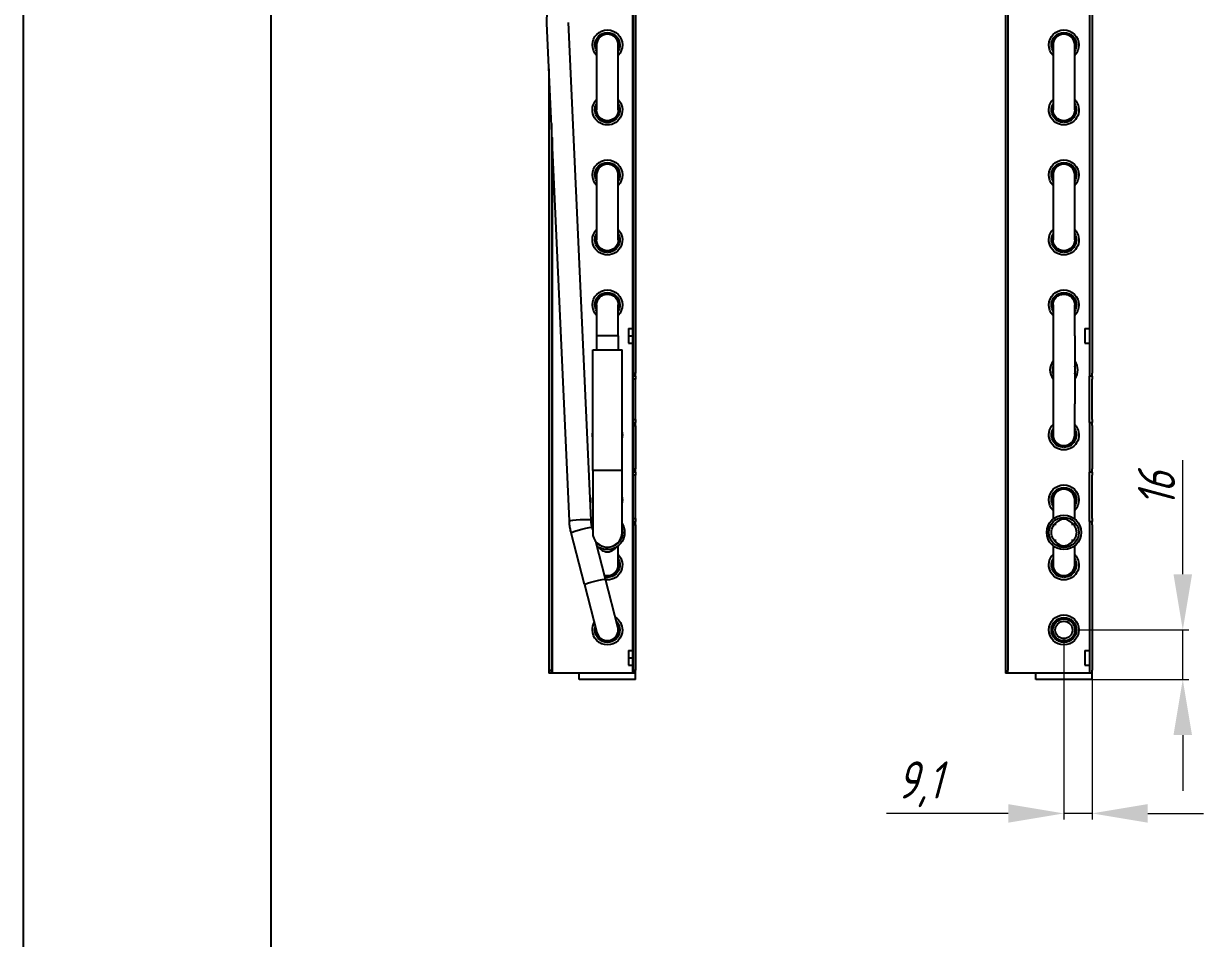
# Model space of a CAD drawing. Header units: millimetres. Extents: x 937859 to 970574, y 987894 to 996517.
# Drawn here: x 967834.2 to 968215.5, y 995923.3 to 996218.8 of the extents above; entities that cross this region are included whole.
import ezdxf

# ---------------------------------------------------------------- set-up
doc = ezdxf.new("R2010")
doc.units = ezdxf.units.MM
doc.header["$LTSCALE"] = 0.5
doc.layers.add('MD_Visible', color=7, linetype='Continuous', lineweight=25)
doc.layers.add('MD_Visible Narrow', color=7, linetype='Continuous', lineweight=25)
doc.styles.add('A2', font='GOST_A.TTF', dxfattribs={"width": 0.955, "oblique": 15, "height": 12})
doc.dimstyles.new('ISO-25', dxfattribs={"dimtxt": 12, "dimasz": 4.5, "dimexe": 0.5, "dimexo": 0.625, "dimtad": 1, "dimtxsty": 'A2', "dimcen": 2.5, "dimadec": 0, "dimazin": 0, "dimtfac": 1, "dimtmove": 0, "dimatfit": 3, "dimfxl": 1, "dimlwd": 9, "dimlwe": 9, "dimarcsym": 0})

# ---------------------------------------------------------------- blocks, each defined once
blk = doc.blocks.new('CustomObjectsInViewport11_0')
at = {"layer": 'MD_Visible', "extrusion": (0, 1, 0)}
for p, q in [((173.59, 1174.89), (173.59, 1173.89)), ((173.59, 1174.89), (174.39, 1174.89)), ((174.39, 1173.89), (174.39, 1174.89)), ((174.39, 1174.89), (174.59, 1174.89)), ((174.59, 1174.89), (186.49, 1174.89)), ((186.49, 1174.89), (198.49, 1174.89)), ((198.49, 1174.89), (200.59, 1174.89)), ((200.59, 1174.89), (200.79, 1174.89)), ((200.79, 1174.89), (200.79, 1173.89)), ((200.79, 1174.89), (201.59, 1174.89)), ((201.59, 1173.89), (201.59, 1174.89)), ((173.59, 1173.89), (173.59, 778.89)), ((174.39, 1173.89), (174.39, 778.89)), ((187.49, 1169.89), (187.49, 1173.89)), ((197.49, 1173.89), (197.49, 1169.89)), ((200.79, 1173.89), (200.79, 874.89)), ((201.59, 1173.89), (201.59, 874.89)), ((188.99, 1148.89), (188.99, 1127.89)), ((195.99, 1127.89), (195.99, 1148.89)), ((199.29, 1141.24), (199.29, 1138.89)), ((199.29, 1141.24), (200.59, 1141.24)), ((199.29, 1138.89), (199.29, 1136.54)), ((199.29, 1136.54), (200.59, 1136.54)), ((175.89, 1131.24), (174.59, 1131.24)), ((175.89, 1131.24), (175.89, 1128.89)), ((175.89, 1128.89), (175.89, 1126.54)), ((175.89, 1126.54), (174.59, 1126.54)), ((188.99, 1106.89), (188.99, 1085.89)), ((195.99, 1085.89), (195.99, 1106.89)), ((175.89, 1098.74), (174.59, 1098.74)), ((175.89, 1098.74), (175.89, 1094.04)), ((175.89, 1094.04), (174.59, 1094.04)), ((188.99, 1064.89), (188.99, 1043.89)), ((195.99, 1043.89), (195.99, 1064.89)), ((188.99, 980.89), (188.99, 959.89)), ((195.99, 959.89), (195.99, 980.89)), ((188.99, 938.89), (188.99, 917.89)), ((195.99, 917.89), (195.99, 938.89)), ((188.99, 896.89), (188.99, 886.89)), ((195.99, 886.89), (195.99, 896.89)), ((199.29, 889.24), (199.29, 886.89)), ((199.29, 889.24), (200.59, 889.24)), ((188.99, 886.89), (188.99, 864.89)), ((195.99, 886.89), (195.99, 864.89)), ((199.29, 886.89), (199.29, 884.54)), ((199.29, 884.54), (200.59, 884.54)), ((200.79, 874.89), (200.79, 873.89)), ((200.79, 872.89), (200.79, 873.89)), ((201.59, 873.89), (200.79, 873.89)), ((201.59, 873.89), (201.59, 874.89)), ((201.59, 873.89), (201.59, 872.89)), ((200.79, 859.89), (200.79, 872.89)), ((201.59, 859.89), (201.59, 872.89)), ((188.99, 864.89), (188.99, 854.89)), ((195.99, 854.89), (195.99, 864.89)), ((200.79, 858.89), (200.79, 859.89)), ((200.79, 858.89), (200.79, 857.89)), ((200.79, 858.89), (201.59, 858.89)), ((201.59, 859.89), (201.59, 858.89)), ((201.59, 857.89), (201.59, 858.89)), ((200.79, 857.89), (200.79, 843.89)), ((201.59, 857.89), (201.59, 843.89)), ((200.79, 843.89), (200.79, 842.89)), ((200.79, 841.89), (200.79, 842.89)), ((201.59, 842.89), (200.79, 842.89)), ((201.59, 842.89), (201.59, 843.89)), ((201.59, 842.89), (201.59, 841.89)), ((200.79, 827.89), (200.79, 841.89)), ((201.59, 827.89), (201.59, 841.89)), ((188.99, 833.89), (188.99, 827.71)), ((195.99, 827.71), (195.99, 833.89)), ((200.79, 826.89), (200.79, 827.89)), ((201.59, 827.89), (201.59, 826.89)), ((200.79, 826.89), (200.79, 825.89)), ((200.79, 826.89), (201.59, 826.89)), ((200.79, 825.89), (200.79, 778.89)), ((201.59, 825.89), (201.59, 826.89)), ((201.59, 825.89), (201.59, 778.89)), ((188.99, 819.07), (188.99, 812.89)), ((195.99, 812.89), (195.99, 819.07)), ((199.29, 785.24), (199.29, 782.89)), ((199.29, 785.24), (200.59, 785.24)), ((199.29, 782.89), (199.29, 780.54)), ((173.59, 778.89), (173.59, 777.89)), ((174.39, 777.89), (174.39, 778.89)), ((199.29, 780.54), (200.59, 780.54)), ((200.79, 778.89), (200.79, 777.89)), ((201.59, 777.89), (201.59, 778.89)), ((174.39, 777.89), (173.59, 777.89)), ((174.59, 777.89), (174.39, 777.89)), ((200.59, 777.89), (174.59, 777.89)), ((183.39, 775.89), (183.39, 777.89)), ((201.59, 775.89), (183.39, 775.89)), ((200.79, 777.89), (200.59, 777.89)), ((201.59, 777.89), (200.79, 777.89)), ((201.59, 775.89), (201.59, 777.89))]:
    blk.add_line(p, q, dxfattribs=at)
at = {"layer": 'MD_Visible'}
for centre, radius, start, end in [((186.49, 1173.89), 1, 0, 90), ((198.49, 1173.89), 1, 90, 180), ((192.49, 1148.89), 3.5, 90, 180), ((192.49, 1148.89), 3.5, 0, 90), ((192.49, 1106.89), 3.5, 90, 180), ((192.49, 1106.89), 3.5, 0, 90), ((192.49, 1064.89), 3.5, 90, 180), ((192.49, 1064.89), 3.5, 0, 90), ((192.49, 980.89), 3.5, 90, 180), ((192.49, 980.89), 3.5, 0, 90), ((192.49, 938.89), 3.5, 90, 180), ((192.49, 938.89), 3.5, 0, 90), ((192.49, 875.89), 4.5, 141.0576, 218.9424), ((192.49, 875.89), 4.5, 321.0576, 38.9424), ((192.49, 875.89), 3.7, 161.0754, 198.9246), ((192.49, 875.89), 3.7, 341.0754, 18.9246), ((192.49, 854.89), 3.5, 180, 270), ((192.49, 854.89), 3.5, 270, 0), ((192.49, 833.89), 3.5, 90, 180), ((192.49, 833.89), 3.5, 0, 90), ((192.49, 812.89), 3.5, 180, 270), ((192.49, 812.89), 3.5, 270, 0)]:
    blk.add_arc(centre, radius, start, end, dxfattribs=at)
at = {"layer": 'MD_Visible', "extrusion": (-3.39877e-16, 8.33424e-41, -1)}
for centre, start, end in [((-192.49, 1169.89), 270, 90), ((-192.49, 1169.89), 90, 270), ((-192.49, 1001.89), 270, 90), ((-192.49, 1001.89), 90, 270)]:
    blk.add_arc(centre, 4.85, start, end, dxfattribs=at)
at = {"layer": 'MD_Visible', "extrusion": (-3.39877e-16, 4.48764e-57, -1)}
for centre, radius, start, end in [((-192.49, 1169.89), 4.03, 270, 90), ((-192.49, 1169.89), 4.03, 90, 270), ((-192.49, 1148.89), 4.85, 0, 180), ((-192.49, 1148.89), 4.03, 0, 180), ((-192.49, 1148.89), 3.56, 0, 180), ((-192.49, 1148.89), 3.56, 180, 190.7609), ((-192.49, 1148.89), 4.03, 180, 209.7208), ((-192.49, 1148.89), 4.85, 180, 223.8092), ((-192.49, 1106.89), 4.85, 0, 180), ((-192.49, 1106.89), 4.03, 0, 180), ((-192.49, 1106.89), 3.56, 0, 180), ((-192.49, 1106.89), 3.56, 180, 190.7609), ((-192.49, 1106.89), 4.03, 180, 209.7208), ((-192.49, 1106.89), 4.85, 180, 223.8092), ((-192.49, 1064.89), 4.85, 0, 180), ((-192.49, 1064.89), 4.03, 0, 180), ((-192.49, 1064.89), 3.56, 0, 180), ((-192.49, 1064.89), 3.56, 180, 190.7609), ((-192.49, 1064.89), 4.03, 180, 209.7208), ((-192.49, 1064.89), 4.85, 180, 223.8092), ((-192.49, 1022.89), 4.85, 0, 180), ((-192.49, 1022.89), 4.03, 0, 180), ((-192.49, 1022.89), 3.56, 0, 180), ((-192.49, 1022.89), 4.85, 180, 0), ((-192.49, 1022.89), 4.03, 180, 0), ((-192.49, 1022.89), 3.56, 180, 0), ((-192.49, 1022.89), 2.79, 0, 180), ((-192.49, 1022.89), 2.79, 180, 0), ((-192.49, 1001.89), 4.03, 270, 90), ((-192.49, 1001.89), 4.03, 90, 270), ((-192.49, 980.89), 4.85, 0, 180), ((-192.49, 980.89), 4.03, 0, 180), ((-192.49, 980.89), 3.56, 0, 180), ((-192.49, 980.89), 3.56, 180, 190.7609), ((-192.49, 980.89), 4.03, 180, 209.7208), ((-192.49, 980.89), 4.85, 180, 223.8092), ((-192.49, 938.89), 4.85, 0, 180), ((-192.49, 938.89), 4.03, 0, 180), ((-192.49, 938.89), 3.56, 0, 180), ((-192.49, 938.89), 3.56, 180, 190.7609), ((-192.49, 938.89), 4.03, 180, 209.7208), ((-192.49, 938.89), 4.85, 180, 223.8092), ((-192.49, 896.89), 4.85, 0, 180), ((-192.49, 896.89), 4.03, 0, 180), ((-192.49, 896.89), 3.56, 0, 180), ((-192.49, 896.89), 3.5, 0, 90), ((-192.49, 896.89), 3.5, 90, 180), ((-192.49, 896.89), 3.56, 180, 190.7609), ((-192.49, 896.89), 4.03, 180, 209.7208), ((-192.49, 896.89), 4.85, 180, 223.8092), ((-192.49, 833.89), 4.85, 0, 180), ((-192.49, 833.89), 4.03, 0, 180), ((-192.49, 833.89), 3.56, 0, 180), ((-192.49, 833.89), 3.56, 180, 190.7609), ((-192.49, 833.89), 4.03, 180, 209.7208), ((-192.49, 833.89), 4.85, 180, 223.8092), ((-192.49, 791.89), 4.85, 0, 180), ((-192.49, 791.89), 4.03, 0, 180), ((-192.49, 791.89), 3.56, 0, 180), ((-192.49, 791.89), 2.79, 0, 180), ((-192.49, 791.89), 4.85, 180, 0), ((-192.49, 791.89), 4.03, 180, 0), ((-192.49, 791.89), 3.56, 180, 0), ((-192.49, 791.89), 2.79, 180, 0)]:
    blk.add_arc(centre, radius, start, end, dxfattribs=at)
at = {"layer": 'MD_Visible', "extrusion": (-3.39877e-16, 5.67289e-41, -1)}
for centre, start, end in [((-192.49, 1169.89), 270, 90), ((-192.49, 1169.89), 90, 270), ((-192.49, 1001.89), 270, 90), ((-192.49, 1001.89), 90, 270)]:
    blk.add_arc(centre, 3.56, start, end, dxfattribs=at)
at = {"layer": 'MD_Visible', "extrusion": (-3.39877e-16, 7.24392e-41, -1)}
for centre, start, end in [((-192.49, 1169.89), 270, 90), ((-192.49, 1169.89), 90, 270), ((-192.49, 1001.89), 270, 90), ((-192.49, 1001.89), 90, 270)]:
    blk.add_arc(centre, 2.79, start, end, dxfattribs=at)
at = {"layer": 'MD_Visible', "extrusion": (-3.39877e-16, -9.14972e-40, -1)}
blk.add_arc((-192.49, 1169.89), 5, 180, 0, dxfattribs=at)
at = {"layer": 'MD_Visible', "extrusion": (-3.39877e-16, 7.18022e-56, -1)}
for centre, radius, start in [((-192.49, 1148.89), 4.85, 316.1908), ((-192.49, 1106.89), 4.03, 330.2792), ((-192.49, 1064.89), 4.85, 316.1908), ((-192.49, 980.89), 4.85, 316.1908)]:
    blk.add_arc(centre, radius, start, 0, dxfattribs=at)
at = {"layer": 'MD_Visible', "extrusion": (-3.39877e-16, 0, -1)}
for centre, radius, start, end in [((-192.49, 1148.89), 4.03, 330.2792, 0), ((-192.49, 1148.89), 3.56, 349.2391, 0), ((-192.49, 1106.89), 3.56, 349.2391, 0), ((-192.49, 1064.89), 4.03, 330.2792, 0), ((-192.49, 938.89), 4.85, 316.1908, 0), ((-192.49, 896.89), 4.85, 316.1908, 0), ((-192.49, 896.89), 4.03, 330.2792, 0), ((-192.49, 833.89), 4.03, 330.2792, 0), ((-189.03, 829.77), 3.21, 233.504, 241.5603), ((-195.95, 829.77), 3.21, 298.4397, 306.4964)]:
    blk.add_arc(centre, radius, start, end, dxfattribs=at)
at = {"layer": 'MD_Visible', "extrusion": (-3.39877e-16, 2.54739e-87, -1)}
for centre, start, end in [((-200.59, 1141.44), 180, 270), ((-200.59, 1136.34), 90, 180), ((-174.59, 1131.44), 270, 0), ((-174.59, 1126.34), 0, 90), ((-174.59, 1098.94), 270, 0), ((-174.59, 1093.84), 0, 90), ((-200.59, 889.44), 180, 270), ((-200.59, 884.34), 90, 180), ((-200.59, 785.44), 180, 270), ((-200.59, 780.34), 90, 180)]:
    blk.add_arc(centre, 0.2, start, end, dxfattribs=at)
at = {"layer": 'MD_Visible', "extrusion": (-3.39877e-16, 8.3357e-41, -1)}
for centre in [(-192.49, 1127.89), (-192.49, 1085.89), (-192.49, 1043.89), (-192.49, 959.89), (-192.49, 917.89), (-192.49, 854.89), (-192.49, 812.89)]:
    blk.add_arc(centre, 4.85, 270, 43.8092, dxfattribs=at)
at = {"layer": 'MD_Visible', "extrusion": (-3.39877e-16, 1.00505e-40, -1)}
for centre in [(-192.49, 1127.89), (-192.49, 1085.89), (-192.49, 1043.89), (-192.49, 959.89), (-192.49, 917.89), (-192.49, 854.89), (-192.49, 812.89)]:
    blk.add_arc(centre, 4.03, 270, 29.7208, dxfattribs=at)
at = {"layer": 'MD_Visible', "extrusion": (-3.39877e-16, 9.97594e-41, -1)}
for centre in [(-192.49, 1127.89), (-192.49, 1085.89), (-192.49, 1043.89), (-192.49, 959.89), (-192.49, 917.89), (-192.49, 854.89), (-192.49, 812.89)]:
    blk.add_arc(centre, 4.85, 136.1908, 270, dxfattribs=at)
at = {"layer": 'MD_Visible', "extrusion": (-3.39877e-16, 1.00723e-40, -1)}
for centre in [(-192.49, 1127.89), (-192.49, 1085.89), (-192.49, 1043.89), (-192.49, 959.89), (-192.49, 917.89), (-192.49, 854.89), (-192.49, 812.89)]:
    blk.add_arc(centre, 4.03, 150.2792, 270, dxfattribs=at)
at = {"layer": 'MD_Visible', "extrusion": (-3.39877e-16, 5.68037e-41, -1)}
for centre in [(-192.49, 1127.89), (-192.49, 1085.89), (-192.49, 1043.89), (-192.49, 959.89), (-192.49, 917.89), (-192.49, 854.89), (-192.49, 812.89)]:
    blk.add_arc(centre, 3.56, 270, 10.7609, dxfattribs=at)
at = {"layer": 'MD_Visible', "extrusion": (-3.39877e-16, -1.95209e-41, -1)}
for centre, start, end in [((-192.49, 1127.89), 270, 0), ((-192.49, 1127.89), 180, 270), ((-192.49, 1085.89), 270, 0), ((-192.49, 1085.89), 180, 270), ((-192.49, 1043.89), 270, 0), ((-192.49, 1043.89), 180, 270), ((-192.49, 959.89), 270, 0), ((-192.49, 959.89), 180, 270), ((-192.49, 917.89), 270, 0), ((-192.49, 917.89), 180, 270)]:
    blk.add_arc(centre, 3.5, start, end, dxfattribs=at)
at = {"layer": 'MD_Visible', "extrusion": (-3.39877e-16, 8.22662e-41, -1)}
for centre in [(-192.49, 1127.89), (-192.49, 1085.89), (-192.49, 1043.89), (-192.49, 959.89), (-192.49, 917.89), (-192.49, 854.89), (-192.49, 812.89)]:
    blk.add_arc(centre, 3.56, 169.2391, 270, dxfattribs=at)
at = {"layer": 'MD_Visible', "extrusion": (-3.39877e-16, -1.43604e-55, -1)}
blk.add_arc((-192.49, 1106.89), 4.85, 316.1908, 0, dxfattribs=at)
at = {"layer": 'MD_Visible', "extrusion": (-3.39877e-16, 3.59011e-56, -1)}
for centre in [(-192.49, 1064.89), (-192.49, 938.89)]:
    blk.add_arc(centre, 3.56, 349.2391, 0, dxfattribs=at)
at = {"layer": 'MD_Visible', "extrusion": (-3.39877e-16, -7.18022e-56, -1)}
for centre, radius, start in [((-192.49, 980.89), 4.03, 330.2792), ((-192.49, 938.89), 4.03, 330.2792), ((-192.49, 833.89), 4.85, 316.1908)]:
    blk.add_arc(centre, radius, start, 0, dxfattribs=at)
at = {"layer": 'MD_Visible', "extrusion": (-3.39877e-16, -3.59011e-56, -1)}
for centre in [(-192.49, 980.89), (-192.49, 896.89), (-192.49, 833.89)]:
    blk.add_arc(centre, 3.56, 349.2391, 0, dxfattribs=at)
at = {"layer": 'MD_Visible', "extrusion": (-3.39877e-16, 5.38319e-42, -1)}
for radius, start, end in [(5.56, 0, 180), (4.85, 0, 180), (4.05, 298.4397, 61.5603), (4.05, 118.4397, 180), (5.56, 180, 0), (4.85, 180, 0), (4.05, 180, 241.5603)]:
    blk.add_arc((-192.49, 823.39), radius, start, end, dxfattribs=at)
at = {"layer": 'MD_Visible', "extrusion": (-3.39877e-16, 1.5883e-57, -1)}
blk.add_arc((-189.03, 817), 3.21, 118.4397, 126.496, dxfattribs=at)
at = {"layer": 'MD_Visible', "extrusion": (-3.39877e-16, 1.28929e-58, -1)}
blk.add_arc((-195.95, 817), 3.21, 53.5036, 61.5603, dxfattribs=at)
at = {"layer": 'MD_Visible'}
for points, knots in [([(194.04, 827.19), (193.89, 827.3), (193.72, 827.4), (193.4, 827.55), (193.26, 827.6), (192.91, 827.68), (192.7, 827.7), (192.32, 827.71), (192.13, 827.69), (191.79, 827.61), (191.62, 827.56), (191.31, 827.43), (191.17, 827.35), (191, 827.24), (190.97, 827.21), (190.94, 827.19)], [0, 0, 0, 0, 0.070058, 0.070058, 0.1192093, 0.1192093, 0.1809896, 0.1809896, 0.2351308, 0.2351308, 0.2897787, 0.2897787, 0.3489792, 0.3489792, 0.3629944, 0.3629944, 0.3629944, 0.3629944]), ([(189.81, 826.42), (189.77, 826.39), (189.77, 826.39), (189.77, 826.38), (189.76, 826.37), (189.73, 826.24), (189.72, 826.18), (189.71, 825.99), (189.7, 825.86), (189.7, 825.7)], [0, 0, 0, 0, 0.1046037, 0.1046037, 0.1908968, 0.1908968, 0.2378138, 0.2378138, 0.2961557, 0.2961557, 0.2961557, 0.2961557]), ([(195.28, 825.7), (195.28, 825.87), (195.27, 826.03), (195.25, 826.22), (195.24, 826.28), (195.22, 826.37), (195.21, 826.38), (195.21, 826.39), (195.22, 826.38), (195.19, 826.41), (195.18, 826.41), (195.17, 826.42)], [0, 0, 0, 0, 0.0654513, 0.0654513, 0.1178043, 0.1178043, 0.1772776, 0.1772776, 0.2681203, 0.2681203, 0.2963516, 0.2963516, 0.2963516, 0.2963516]), ([(189.7, 821.08), (189.7, 820.9), (189.71, 820.75), (189.73, 820.56), (189.74, 820.49), (189.76, 820.41), (189.77, 820.4), (189.77, 820.39), (189.77, 820.4), (189.79, 820.37), (189.8, 820.36), (189.81, 820.35)], [0, 0, 0, 0, 0.0654513, 0.0654513, 0.1178043, 0.1178043, 0.1772776, 0.1772776, 0.2681203, 0.2681203, 0.2963516, 0.2963516, 0.2963516, 0.2963516]), ([(195.17, 820.35), (195.22, 820.39), (195.21, 820.39), (195.21, 820.39), (195.22, 820.41), (195.25, 820.53), (195.26, 820.6), (195.28, 820.78), (195.28, 820.92), (195.28, 821.07)], [0, 0, 0, 0, 0.1046037, 0.1046037, 0.1908968, 0.1908968, 0.2378138, 0.2378138, 0.2961557, 0.2961557, 0.2961557, 0.2961557]), ([(190.94, 819.59), (191.09, 819.47), (191.26, 819.37), (191.58, 819.23), (191.72, 819.18), (192.07, 819.1), (192.28, 819.07), (192.67, 819.07), (192.85, 819.09), (193.19, 819.16), (193.36, 819.22), (193.67, 819.35), (193.81, 819.43), (193.98, 819.54), (194.01, 819.56), (194.04, 819.59)], [0, 0, 0, 0, 0.0698037, 0.0698037, 0.1189182, 0.1189182, 0.1808987, 0.1808987, 0.2350476, 0.2350476, 0.2897109, 0.2897109, 0.3487769, 0.3487769, 0.3629933, 0.3629933, 0.3629933, 0.3629933])]:
    blk.add_open_spline(points, degree=3, knots=knots, dxfattribs=at)
for points in [[(189.7, 825.7), (189.7, 825.7), (189.7, 825.7), (189.7, 825.7)], [(189.7, 821.08), (189.7, 821.08), (189.7, 821.08), (189.7, 821.08)], [(195.28, 821.08), (195.28, 821.08), (195.28, 821.08), (195.28, 821.07)]]:
    blk.add_open_spline(points, degree=3, dxfattribs=at)
blk = doc.blocks.new('*D226')
at = {"color": 0, "lineweight": 9, "transparency": 16777216}
for p, q in [((968170.41, 996020.42), (968170.41, 995961.64)), ((968179.51, 996014.05), (968179.51, 995961.64)), ((968152.41, 995963.64), (968113.09, 995963.64)), ((968179.51, 995963.64), (968170.41, 995963.64)), ((968197.51, 995963.64), (968215.51, 995963.64))]:
    blk.add_line(p, q, dxfattribs=at)
at = {"color": 0, "transparency": 16777216}
for points in [[(968152.41, 995966.64), (968152.41, 995960.64), (968170.41, 995963.64)], [(968197.51, 995966.64), (968197.51, 995960.64), (968179.51, 995963.64)]]:
    blk.add_solid(points, dxfattribs=at)
at = {"layer": 'Defpoints', "color": 0, "transparency": 16777216}
for p in [(968170.41, 996022.92), (968179.51, 996016.55), (968179.51, 995963.64)]:
    blk.add_point(p, dxfattribs=at)
at = {"color": 0, "lineweight": 5, "transparency": 16777216, "insert": (968123.75, 995973.05), "char_height": 12, "attachment_point": 5, "style": 'A2'}
blk.add_mtext('9,1', dxfattribs=at)
blk = doc.blocks.new('*D227')
at = {"color": 0, "lineweight": 9, "transparency": 16777216}
for p, q in [((968208.84, 996040.92), (968208.84, 996077.77)), ((968175.7, 996022.92), (968210.84, 996022.92)), ((968208.84, 996006.92), (968208.84, 996022.92)), ((968178.5, 996006.92), (968210.84, 996006.92)), ((968208.84, 995988.92), (968208.84, 995970.92))]:
    blk.add_line(p, q, dxfattribs=at)
at = {"color": 0, "transparency": 16777216}
for points in [[(968205.84, 996040.92), (968211.84, 996040.92), (968208.84, 996022.92)], [(968205.84, 995988.92), (968211.84, 995988.92), (968208.84, 996006.92)]]:
    blk.add_solid(points, dxfattribs=at)
at = {"layer": 'Defpoints', "color": 0, "transparency": 16777216}
for p in [(968173.2, 996022.92), (968176, 996006.92), (968208.84, 996006.92)]:
    blk.add_point(p, dxfattribs=at)
at = {"color": 0, "lineweight": 5, "transparency": 16777216, "insert": (968200.34, 996068.34), "char_height": 12, "attachment_point": 5, "rotation": 90, "style": 'A2'}
blk.add_mtext('16', dxfattribs=at)

msp = doc.modelspace()

# ---------------------------------------------------------------- linework, layer by layer
at = {"lineweight": 25}
for p, q in [((967834.152, 995329.255), (967834.152, 996517.255)), ((967914.152, 995349.255), (967914.152, 996497.255))]:
    msp.add_line(p, q, dxfattribs=at)
at = {"layer": 'MD_Visible', "extrusion": (0, 1, 0)}
for p, q in [((968031.158, 996404.916), (968031.158, 996105.916)), ((968031.958, 996404.916), (968031.958, 996105.916)), ((968010.568, 996058.12), (968003.295, 996218.821)), ((968017.561, 996058.436), (968010.288, 996219.137)), ((968019.358, 996211.916), (968019.358, 996190.916)), ((968026.358, 996190.916), (968026.358, 996211.916)), ((968003.958, 996204.171), (968003.958, 996009.916)), ((968004.758, 996186.494), (968004.758, 996009.916)), ((968019.358, 996169.916), (968019.358, 996148.916)), ((968026.358, 996148.916), (968026.358, 996169.916)), ((968019.358, 996127.916), (968019.358, 996117.916)), ((968026.358, 996117.916), (968026.358, 996127.916)), ((968029.658, 996120.266), (968030.958, 996120.266)), ((968029.658, 996120.266), (968029.658, 996117.916)), ((968019.358, 996117.916), (968019.358, 996113.416)), ((968026.358, 996117.916), (968026.358, 996113.416)), ((968029.658, 996117.916), (968029.658, 996115.566)), ((968029.658, 996115.566), (968030.958, 996115.566)), ((968018.098, 996074.416), (968018.098, 996113.416)), ((968018.098, 996113.416), (968027.618, 996113.416)), ((968027.618, 996074.416), (968027.618, 996113.416)), ((968031.158, 996105.916), (968031.158, 996104.916)), ((968031.958, 996104.916), (968031.158, 996104.916)), ((968031.158, 996103.916), (968031.158, 996104.916)), ((968031.158, 996090.916), (968031.158, 996103.916)), ((968031.958, 996104.916), (968031.958, 996105.916)), ((968031.958, 996104.916), (968031.958, 996103.916)), ((968031.958, 996090.916), (968031.958, 996103.916)), ((968031.158, 996089.916), (968031.158, 996090.916)), ((968031.158, 996089.916), (968031.958, 996089.916)), ((968031.158, 996089.916), (968031.158, 996088.916)), ((968031.158, 996088.916), (968031.158, 996074.916)), ((968031.958, 996090.916), (968031.958, 996089.916)), ((968031.958, 996088.916), (968031.958, 996089.916)), ((968031.958, 996088.916), (968031.958, 996074.916)), ((968018.098, 996074.416), (968018.098, 996054.416)), ((968027.618, 996054.416), (968027.618, 996074.416)), ((968031.158, 996074.916), (968031.158, 996073.916)), ((968031.958, 996073.916), (968031.158, 996073.916)), ((968031.158, 996072.916), (968031.158, 996073.916)), ((968031.158, 996058.916), (968031.158, 996072.916)), ((968031.958, 996073.916), (968031.958, 996074.916)), ((968031.958, 996073.916), (968031.958, 996072.916)), ((968031.958, 996058.916), (968031.958, 996072.916)), ((968031.158, 996057.916), (968031.158, 996058.916)), ((968031.158, 996057.916), (968031.958, 996057.916)), ((968031.158, 996057.916), (968031.158, 996056.916)), ((968031.958, 996058.916), (968031.958, 996057.916)), ((968031.958, 996056.916), (968031.958, 996057.916)), ((968015.46, 996037.579), (968011.135, 996054.339)), ((968018.098, 996055.371), (968017.913, 996056.088)), ((968031.158, 996056.916), (968031.158, 996009.916)), ((968031.958, 996056.916), (968031.958, 996009.916)), ((968022.238, 996039.327), (968019.098, 996051.497)), ((968026.358, 996043.916), (968026.358, 996050.095)), ((968026.247, 996023.79), (968022.238, 996039.327)), ((968015.46, 996037.579), (968019.469, 996022.041)), ((968029.658, 996016.266), (968030.958, 996016.266)), ((968029.658, 996016.266), (968029.658, 996013.916)), ((968029.658, 996013.916), (968029.658, 996011.566)), ((968029.658, 996011.566), (968030.958, 996011.566)), ((968003.958, 996009.916), (968003.958, 996008.916)), ((968004.758, 996008.916), (968003.958, 996008.916)), ((968004.758, 996008.916), (968004.758, 996009.916)), ((968004.958, 996008.916), (968004.758, 996008.916)), ((968030.958, 996008.916), (968004.958, 996008.916)), ((968013.758, 996006.916), (968013.758, 996008.916)), ((968031.158, 996008.916), (968030.958, 996008.916)), ((968031.158, 996009.916), (968031.158, 996008.916)), ((968031.958, 996008.916), (968031.158, 996008.916)), ((968031.958, 996008.916), (968031.958, 996009.916)), ((968031.958, 996006.916), (968031.958, 996008.916)), ((968031.958, 996006.916), (968013.758, 996006.916))]:
    msp.add_line(p, q, dxfattribs=at)
at = {"layer": 'MD_Visible', "extrusion": (-2.24608e-16, 2.58036e-41, -1)}
for centre, radius, start, end in [((-968022.858, 996211.916), 4.85, 0, 180), ((-968022.858, 996211.916), 4.03, 0, 180), ((-968022.858, 996211.916), 3.563, 0, 180), ((-968022.858, 996211.916), 4.85, 316.19083, 0), ((-968022.858, 996211.916), 4.03, 330.27917, 0), ((-968022.858, 996211.916), 3.563, 349.23909, 0), ((-968022.858, 996211.916), 4.85, 180, 223.80917), ((-968022.858, 996211.916), 4.03, 180, 209.72083), ((-968022.858, 996211.916), 3.563, 180, 190.76091), ((-968022.858, 996169.916), 4.85, 0, 180), ((-968022.858, 996169.916), 4.03, 0, 180), ((-968022.858, 996169.916), 3.563, 0, 180), ((-968022.858, 996169.916), 4.85, 316.19083, 0), ((-968022.858, 996169.916), 4.03, 330.27917, 0), ((-968022.858, 996169.916), 3.563, 349.23909, 0), ((-968022.858, 996169.916), 4.85, 180, 223.80917), ((-968022.858, 996169.916), 4.03, 180, 209.72083), ((-968022.858, 996169.916), 3.563, 180, 190.76091), ((-968022.858, 996127.916), 4.85, 0, 180), ((-968022.858, 996127.916), 4.03, 0, 180), ((-968022.858, 996127.916), 3.563, 0, 180), ((-968022.858, 996127.916), 3.5, 0, 90), ((-968022.858, 996127.916), 3.5, 90, 180), ((-968022.858, 996127.916), 4.85, 316.19083, 0), ((-968022.858, 996127.916), 4.03, 330.27917, 0), ((-968022.858, 996127.916), 3.563, 349.23909, 0), ((-968022.858, 996127.916), 4.85, 180, 223.80917), ((-968022.858, 996127.916), 4.03, 180, 209.72083), ((-968022.858, 996127.916), 3.563, 180, 190.76091), ((-968022.858, 996085.916), 4.85, 348.94492, 11.05508), ((-968022.858, 996085.916), 4.85, 168.94492, 191.05508), ((-968022.858, 996064.916), 4.85, 0, 11.05508), ((-968022.858, 996064.916), 4.85, 348.94492, 0), ((-968022.858, 996064.916), 4.85, 168.94492, 180), ((-968022.858, 996064.916), 4.85, 180, 191.05508), ((-968022.858, 996043.916), 3.563, 270, 284.89324), ((-968022.858, 996043.916), 4.03, 270, 281.21773), ((-968022.858, 996043.916), 4.85, 270, 276.64235), ((-968022.858, 996022.916), 4.85, 121.72219, 180), ((-968022.858, 996022.916), 4.85, 0, 29.34052), ((-968022.858, 996022.916), 4.85, 180, 0), ((-968022.858, 996022.916), 4.03, 0, 15.25219), ((-968022.858, 996022.916), 4.03, 180, 0), ((-968022.858, 996022.916), 3.563, 180, 356.29227), ((-968022.858, 996022.916), 4.03, 135.81052, 180), ((-968022.858, 996022.916), 3.563, 154.77044, 180)]:
    msp.add_arc(centre, radius, start, end, dxfattribs=at)
at = {"layer": 'MD_Visible'}
for centre, radius, start, end in [((968022.858, 996211.916), 3.5, 90, 180), ((968022.858, 996211.916), 3.5, 0, 90), ((968022.858, 996169.916), 3.5, 90, 180), ((968022.858, 996169.916), 3.5, 0, 90), ((968022.858, 996054.416), 4.76, 180, 270), ((968022.858, 996054.416), 4.76, 270, 0), ((968022.858, 996043.916), 3.5, 270, 0), ((968022.858, 996043.916), 3.5, 254.52812, 270), ((968022.858, 996022.916), 3.5, 284.46864, 0), ((968022.858, 996022.916), 3.5, 0, 14.46864), ((968022.858, 996022.916), 3.5, 194.46864, 284.46864)]:
    msp.add_arc(centre, radius, start, end, dxfattribs=at)
at = {"layer": 'MD_Visible', "extrusion": (-2.24608e-16, 1.09229e-40, -1)}
for centre in [(-968022.858, 996190.916), (-968022.858, 996148.916)]:
    msp.add_arc(centre, 4.85, 270, 43.80917, dxfattribs=at)
at = {"layer": 'MD_Visible', "extrusion": (-2.24608e-16, 1.25658e-40, -1)}
for centre in [(-968022.858, 996190.916), (-968022.858, 996148.916), (-968022.858, 996043.916)]:
    msp.add_arc(centre, 4.85, 136.19083, 270, dxfattribs=at)
at = {"layer": 'MD_Visible', "extrusion": (-2.24608e-16, 1.26438e-40, -1)}
for centre in [(-968022.858, 996190.916), (-968022.858, 996148.916)]:
    msp.add_arc(centre, 4.03, 270, 29.72083, dxfattribs=at)
at = {"layer": 'MD_Visible', "extrusion": (-2.24608e-16, 8.26847e-41, -1)}
for centre in [(-968022.858, 996190.916), (-968022.858, 996148.916)]:
    msp.add_arc(centre, 3.563, 270, 10.76091, dxfattribs=at)
at = {"layer": 'MD_Visible', "extrusion": (-2.24608e-16, 5.38737e-42, -1)}
for centre, radius, start, end in [((-968022.858, 996190.916), 3.5, 270, 0), ((-968022.858, 996190.916), 3.5, 180, 270), ((-968022.858, 996148.916), 3.5, 270, 0), ((-968022.858, 996148.916), 3.5, 180, 270), ((-968022.858, 996054.416), 5.56, 23.9786, 31.11685), ((-968022.858, 996054.416), 5.56, 148.88315, 180), ((-968022.858, 996054.416), 4.85, 180, 319.83287), ((-968022.858, 996054.416), 5.56, 180, 307.34661), ((-968022.858, 996054.416), 4.85, 168.94492, 180)]:
    msp.add_arc(centre, radius, start, end, dxfattribs=at)
at = {"layer": 'MD_Visible', "extrusion": (-2.24608e-16, 1.26551e-40, -1)}
for centre in [(-968022.858, 996190.916), (-968022.858, 996148.916), (-968022.858, 996043.916)]:
    msp.add_arc(centre, 4.03, 150.27917, 270, dxfattribs=at)
at = {"layer": 'MD_Visible', "extrusion": (-2.24608e-16, 1.08118e-40, -1)}
for centre in [(-968022.858, 996190.916), (-968022.858, 996148.916), (-968022.858, 996043.916)]:
    msp.add_arc(centre, 3.563, 169.23909, 270, dxfattribs=at)
at = {"layer": 'MD_Visible', "extrusion": (-2.24608e-16, 0, -1)}
for centre, start, end in [((-968030.958, 996120.466), 180, 270), ((-968030.958, 996115.366), 90, 180), ((-968030.958, 996016.466), 180, 270), ((-968030.958, 996011.366), 90, 180)]:
    msp.add_arc(centre, 0.2, start, end, dxfattribs=at)
at = {"layer": 'MD_Visible'}
for points, knots in [([(968003.295, 996218.821), (968003.266, 996219.469), (968003.271, 996220.12), (968003.35, 996221.416), (968003.424, 996222.063), (968003.639, 996223.344), (968003.781, 996223.979), (968004.131, 996225.23), (968004.339, 996225.847), (968004.819, 996227.055), (968005.091, 996227.646), (968005.393, 996228.221)], [6.23813556, 6.23813556, 6.23813556, 6.23813556, 6.34372795, 6.34372795, 6.44932033, 6.44932033, 6.55491271, 6.55491271, 6.6605051, 6.6605051, 6.76609748, 6.76609748, 6.76609748, 6.76609748]), ([(968011.135, 996054.339), (968011.071, 996054.586), (968011.013, 996054.835), (968010.906, 996055.334), (968010.857, 996055.585), (968010.771, 996056.088), (968010.733, 996056.341), (968010.668, 996056.847), (968010.641, 996057.101), (968010.596, 996057.61), (968010.579, 996057.865), (968010.568, 996058.12)], [6.030306, 6.030306, 6.030306, 6.030306, 6.07183946, 6.07183946, 6.11337291, 6.11337291, 6.15490636, 6.15490636, 6.19643981, 6.19643981, 6.23797326, 6.23797326, 6.23797326, 6.23797326]), ([(968017.913, 996056.088), (968017.874, 996056.241), (968017.837, 996056.396), (968017.771, 996056.707), (968017.741, 996056.862), (968017.687, 996057.175), (968017.663, 996057.332), (968017.623, 996057.647), (968017.606, 996057.804), (968017.578, 996058.12), (968017.568, 996058.278), (968017.561, 996058.436)], [6.030306, 6.030306, 6.030306, 6.030306, 6.07183946, 6.07183946, 6.11337291, 6.11337291, 6.15490636, 6.15490636, 6.19643981, 6.19643981, 6.23797326, 6.23797326, 6.23797326, 6.23797326])]:
    msp.add_open_spline(points, degree=3, knots=knots, dxfattribs=at)
at = {"layer": 'MD_Visible Narrow', "extrusion": (0, 1, 0)}
for p, q in [((968030.958, 996367.566), (968030.958, 996120.266)), ((968019.296, 996211.916), (968018.828, 996211.916)), ((968019.358, 996211.916), (968019.296, 996211.916)), ((968026.358, 996211.916), (968026.421, 996211.916)), ((968026.421, 996211.916), (968026.888, 996211.916)), ((968022.858, 996187.416), (968022.858, 996187.353)), ((968022.858, 996187.353), (968022.858, 996186.885)), ((968004.958, 996182.075), (968004.958, 996008.916)), ((968019.296, 996169.916), (968018.828, 996169.916)), ((968019.358, 996169.916), (968019.296, 996169.916)), ((968026.358, 996169.916), (968026.421, 996169.916)), ((968026.421, 996169.916), (968026.888, 996169.916)), ((968022.858, 996145.416), (968022.858, 996145.353)), ((968022.858, 996145.353), (968022.858, 996144.885)), ((968019.296, 996127.916), (968018.828, 996127.916)), ((968019.358, 996127.916), (968019.296, 996127.916)), ((968026.358, 996127.916), (968026.421, 996127.916)), ((968026.421, 996127.916), (968026.888, 996127.916)), ((968030.958, 996120.266), (968030.958, 996117.916)), ((968022.858, 996117.916), (968019.358, 996117.916)), ((968026.358, 996117.916), (968022.858, 996117.916)), ((968029.658, 996117.916), (968030.958, 996117.916)), ((968030.958, 996117.916), (968030.958, 996115.566)), ((968031.158, 996117.916), (968030.958, 996117.916)), ((968030.958, 996115.566), (968030.958, 996016.266)), ((968031.158, 996105.916), (968031.958, 996105.916)), ((968031.958, 996103.916), (968031.158, 996103.916)), ((968031.158, 996090.916), (968031.958, 996090.916)), ((968031.958, 996088.916), (968031.158, 996088.916)), ((968022.858, 996074.416), (968018.098, 996074.416)), ((968027.618, 996074.416), (968022.858, 996074.416)), ((968031.158, 996074.916), (968031.958, 996074.916)), ((968031.958, 996072.916), (968031.158, 996072.916)), ((968031.158, 996058.916), (968031.958, 996058.916)), ((968027.618, 996054.416), (968027.708, 996054.416)), ((968031.958, 996056.916), (968031.158, 996056.916)), ((968022.858, 996040.416), (968022.858, 996040.353)), ((968022.858, 996040.353), (968022.858, 996039.885)), ((968019.244, 996022.916), (968018.828, 996022.916)), ((968026.358, 996022.916), (968026.421, 996022.916)), ((968026.421, 996022.916), (968026.888, 996022.916)), ((968030.958, 996016.266), (968030.958, 996013.916)), ((968029.658, 996013.916), (968030.958, 996013.916)), ((968030.958, 996013.916), (968030.958, 996011.566)), ((968031.158, 996013.916), (968030.958, 996013.916)), ((968030.958, 996011.566), (968030.958, 996008.916)), ((968003.958, 996009.916), (968004.758, 996009.916)), ((968031.158, 996009.916), (968031.958, 996009.916))]:
    msp.add_line(p, q, dxfattribs=at)
at = {"layer": 'MD_Visible Narrow', "extrusion": (-2.24608e-16, -3.5206e-30, -1)}
msp.add_ellipse((968014.064, 996058.278), major_axis=(3.496, 0.158), ratio=0.0904429, start_param=3.1415927, end_param=3.233002, dxfattribs=at)
at = {"layer": 'MD_Visible Narrow', "extrusion": (-2.24608e-16, -4.53595e-30, -1)}
msp.add_ellipse((968014.064, 996058.278), major_axis=(3.496, 0.158), ratio=0.0904429, start_param=3.233002, end_param=4.7164821, dxfattribs=at)
at = {"layer": 'MD_Visible Narrow', "extrusion": (-2.24608e-16, -4.76768e-29, -1)}
msp.add_ellipse((968028.992, 996058.83), major_axis=(-13.575, 12.568), ratio=0.9917438, start_param=5.2875552, end_param=5.4952225, dxfattribs=at)
at = {"layer": 'MD_Visible Narrow', "extrusion": (-2.24608e-16, -5.88102e-30, -1)}
msp.add_ellipse((968014.064, 996058.278), major_axis=(3.496, 0.158), ratio=0.0904429, start_param=-1.5667032, end_param=0, dxfattribs=at)
at = {"layer": 'MD_Visible Narrow', "extrusion": (-2.24608e-16, 2.53298e-29, -1)}
msp.add_ellipse((968014.524, 996055.213), major_axis=(3.389, 0.874), ratio=0.0697565, start_param=3.1415927, end_param=3.2496678, dxfattribs=at)
at = {"layer": 'MD_Visible Narrow', "extrusion": (-2.24608e-16, -4.41885e-30, -1)}
msp.add_ellipse((968014.524, 996055.213), major_axis=(3.389, 0.874), ratio=0.0697565, start_param=3.2496678, end_param=6.2831853, dxfattribs=at)
at = {"layer": 'MD_Visible Narrow'}
for centre, major_axis, ratio, start_param, end_param in [((968018.053, 996048.973), (1.655, 1.874), 0.6292686, -0.7906166, -0.7627862), ((968027.663, 996048.973), (-1.655, 1.874), 0.6292686, 0.7627862, 0.7906166), ((968019.401, 996048.032), (1.191, 2.198), 0.4211767, -0.9615367, -0.7948246), ((968026.316, 996048.032), (-1.191, 2.198), 0.4211767, 0.7948246, 0.9615367)]:
    msp.add_ellipse(centre, major_axis=major_axis, ratio=ratio, start_param=start_param, end_param=end_param, dxfattribs=at)
at = {"layer": 'MD_Visible Narrow', "extrusion": (-2.24608e-16, 1.94134e-29, -1)}
msp.add_ellipse((968019.401, 996048.032), major_axis=(1.488, 2.009), ratio=0.3316642, start_param=0.7341374, end_param=0.9082263, dxfattribs=at)
at = {"layer": 'MD_Visible Narrow', "extrusion": (-2.24608e-16, -3.50057e-29, -1)}
msp.add_ellipse((968026.316, 996048.032), major_axis=(-1.488, 2.009), ratio=0.3316642, start_param=-0.9082263, end_param=-0.7341374, dxfattribs=at)
at = {"layer": 'MD_Visible Narrow', "extrusion": (-2.24608e-16, -2.87071e-29, -1)}
msp.add_ellipse((968018.849, 996038.453), major_axis=(3.389, 0.874), ratio=0.0697565, start_param=3.1415927, end_param=4.712389, dxfattribs=at)
at = {"layer": 'MD_Visible Narrow', "extrusion": (-2.24608e-16, 1.77309e-29, -1)}
msp.add_ellipse((968018.849, 996038.453), major_axis=(3.389, 0.874), ratio=0.0697565, start_param=-1.5707963, end_param=0, dxfattribs=at)
at = {"layer": 'MD_Visible Narrow'}
for points in [[(968020.055, 996049.551), (968020.017, 996049.593), (968019.981, 996049.635), (968019.946, 996049.679)], [(968024.875, 996048.878), (968025.178, 996049.079), (968025.439, 996049.312), (968025.661, 996049.551)], [(968025.77, 996049.679), (968025.736, 996049.635), (968025.699, 996049.593), (968025.661, 996049.551)]]:
    msp.add_open_spline(points, degree=3, dxfattribs=at)
for points, knots in [([(968020.055, 996049.551), (968020.199, 996049.397), (968020.361, 996049.243), (968020.54, 996049.099), (968020.636, 996049.022), (968020.736, 996048.948), (968020.841, 996048.878)], [0, 0, 0, 0, 0.6508782, 0.6508782, 0.6508782, 1, 1, 1, 1]), ([(968022.858, 996048.03), (968022.67, 996048.03), (968022.483, 996048.05), (968022.299, 996048.089), (968021.748, 996048.207), (968021.251, 996048.486), (968020.841, 996048.878)], [0.49983216, 0.49983216, 0.49983216, 0.49983216, 0.62487412, 0.62487412, 0.62487412, 1, 1, 1, 1]), ([(968024.875, 996048.878), (968024.739, 996048.748), (968024.593, 996048.63), (968024.439, 996048.527), (968024.285, 996048.423), (968024.128, 996048.337), (968023.954, 996048.261), (968023.606, 996048.111), (968023.234, 996048.03), (968022.858, 996048.03)], [0, 0, 0, 0, 0.12495804, 0.12495804, 0.12495804, 0.24991608, 0.24991608, 0.24991608, 0.49983216, 0.49983216, 0.49983216, 0.49983216])]:
    msp.add_open_spline(points, degree=3, knots=knots, dxfattribs=at)

# ---------------------------------------------------------------- block references
msp.add_blockref('CustomObjectsInViewport11_0', (967977.919, 995231.027))

# ---------------------------------------------------------------- dimensions: what is measured, and where the dimension line sits
at = {"lineweight": 5}
dim = msp.add_linear_dim(base=(968208.841, 996006.916), p1=(968173.2, 996022.916), p2=(968175.995, 996006.916), angle=90, dimstyle='ISO-25', override={"dimscale": 4, "dimtxt": 5, "dimlfac": 1}, dxfattribs=at)
dim.commit()
dim.dimension.update_dxf_attribs({"geometry": '*D227', "text_midpoint": (968208.841, 996068.345), "dimtype": 160})
dim = msp.add_linear_dim(base=(968179.51, 995963.643), p1=(968170.41, 996022.916), p2=(968179.51, 996016.549), dimstyle='ISO-25', override={"dimscale": 4, "dimtxt": 5}, dxfattribs=at)
dim.commit()
dim.dimension.update_dxf_attribs({"geometry": '*D226', "text_midpoint": (968123.748, 995963.643), "dimtype": 160})

doc.saveas('drawing.dxf')
